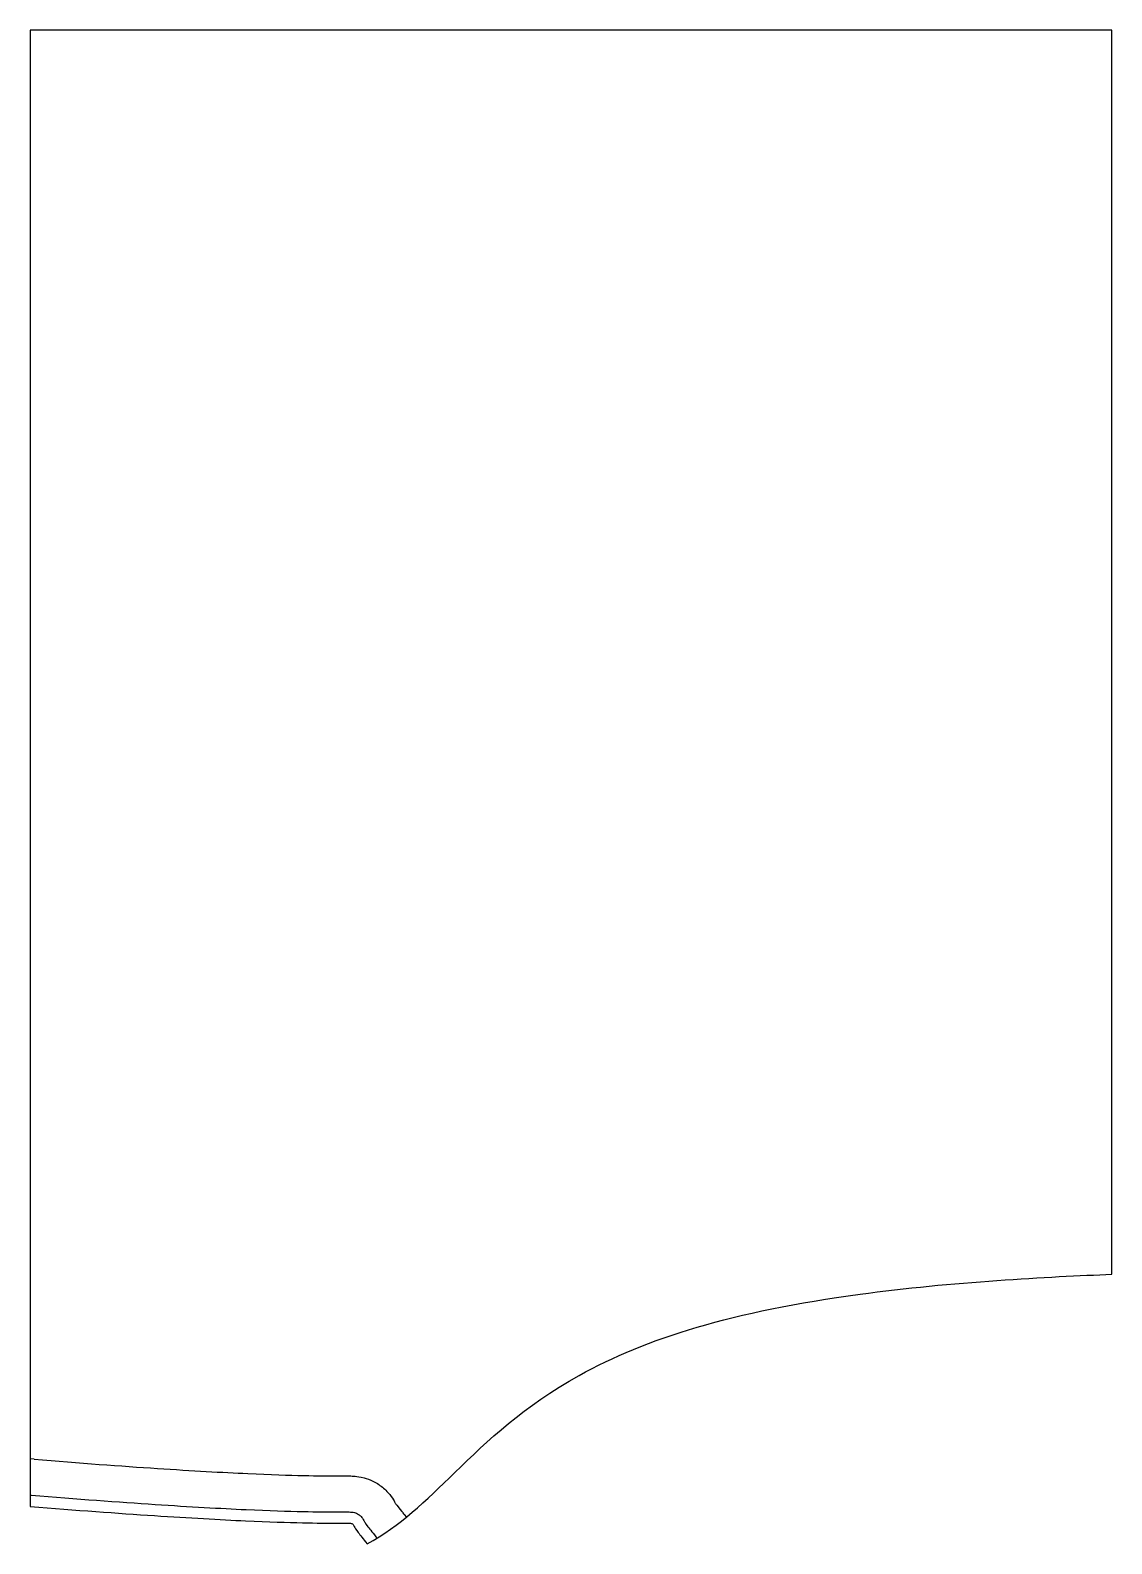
# Model space of a CAD drawing. Header units: inches. Extents: x 0 to 24, y -7.6 to 25.9.
import ezdxf

# ---------------------------------------------------------------- set-up
doc = ezdxf.new("R2010")
doc.units = ezdxf.units.IN
doc.layers.get('0').update_dxf_attribs({"linetype": 'CONTINUOUS'})

msp = doc.modelspace()

# ---------------------------------------------------------------- linework, layer by layer
for p, q in [((24, 25.941), (0, 25.941)), ((0, 25.941), (0, -6.81)), ((24, -1.661), (24, 25.941)), ((0.086, -5.764), (0, -5.757)), ((0.021, -6.561), (0, -6.559)), ((8.298, -6.989), (8.346, -7.05)), ((7.67, -7.484), (7.693, -7.514))]:
    msp.add_line(p, q)
for points, knots in [([(7.473, -7.639), (8.205, -7.253), (8.771, -6.69), (10.146, -5.355), (10.953, -4.586), (13.672, -3.077), (15.594, -2.482), (20.443, -1.827), (22.625, -1.712), (24, -1.661)], [-47.903274, -47.903274, -47.903274, -47.903274, -37.085272, -37.085272, -25.062097, -25.062097, -10.486905, -10.486905, 0, 0, 0, 0]), ([(0.086, -5.764), (1.095, -5.847), (2.016, -5.915), (2.823, -5.968), (3.597, -6.019), (4.268, -6.056), (4.826, -6.081), (5.33, -6.104), (5.743, -6.118), (6.067, -6.125), (6.374, -6.131), (6.601, -6.133), (6.764, -6.133), (6.845, -6.133), (6.911, -6.132), (6.968, -6.133), (7.011, -6.133), (7.049, -6.133), (7.092, -6.134), (7.124, -6.135), (7.159, -6.136), (7.208, -6.141), (7.255, -6.146), (7.317, -6.152), (7.408, -6.177)], [0.4228119, 0.4228119, 0.4228119, 0.4228119, 0.4911006, 0.4911006, 0.4911006, 0.5565209, 0.5565209, 0.5565209, 0.6155409, 0.6155409, 0.6155409, 0.6714288, 0.6714288, 0.6714288, 0.6994697, 0.6994697, 0.6994697, 0.7204862, 0.7204862, 0.7204862, 0.7361806, 0.7361806, 0.7361806, 0.7512803, 0.7512803, 0.7512803, 0.7512803]), ([(7.408, -6.177), (7.466, -6.193), (7.538, -6.217), (7.618, -6.257), (7.693, -6.295), (7.774, -6.348), (7.842, -6.407), (7.877, -6.438), (7.909, -6.469), (7.937, -6.5), (7.995, -6.563), (8.034, -6.623), (8.061, -6.665), (8.081, -6.698), (8.093, -6.722), (8.101, -6.738)], [0.75128033, 0.75128033, 0.75128033, 0.75128033, 0.76105467, 0.76105467, 0.76105467, 0.77029271, 0.77029271, 0.77029271, 0.77502105, 0.77502105, 0.77502105, 0.78539327, 0.78539327, 0.78539327, 0.79340282, 0.79340282, 0.79340282, 0.79340282]), ([(0.021, -6.561), (1.034, -6.645), (1.958, -6.713), (2.771, -6.766), (3.549, -6.817), (4.225, -6.855), (4.79, -6.881), (5.299, -6.904), (5.719, -6.917), (6.05, -6.925), (6.363, -6.931), (6.597, -6.933), (6.764, -6.933), (6.847, -6.933), (6.913, -6.932), (6.967, -6.933), (7.024, -6.933), (7.066, -6.933), (7.105, -6.935), (7.113, -6.936), (7.122, -6.936), (7.131, -6.937), (7.151, -6.939), (7.172, -6.942), (7.199, -6.949)], [0.4228119, 0.4228119, 0.4228119, 0.4228119, 0.4911006, 0.4911006, 0.4911006, 0.5565209, 0.5565209, 0.5565209, 0.6155409, 0.6155409, 0.6155409, 0.6714288, 0.6714288, 0.6714288, 0.6994697, 0.6994697, 0.6994697, 0.7295563, 0.7295563, 0.7295563, 0.7361806, 0.7361806, 0.7361806, 0.7512803, 0.7512803, 0.7512803, 0.7512803]), ([(0, -6.81), (1.015, -6.894), (1.94, -6.962), (2.755, -7.016), (3.535, -7.067), (4.212, -7.104), (4.778, -7.13), (5.29, -7.154), (5.711, -7.167), (6.044, -7.174), (6.36, -7.181), (6.596, -7.183), (6.763, -7.183), (6.847, -7.183), (6.914, -7.182), (6.966, -7.183), (7.035, -7.183), (7.078, -7.183), (7.106, -7.186), (7.118, -7.187), (7.127, -7.189), (7.134, -7.191)], [0.4228119, 0.4228119, 0.4228119, 0.4228119, 0.4911006, 0.4911006, 0.4911006, 0.5565209, 0.5565209, 0.5565209, 0.6155409, 0.6155409, 0.6155409, 0.6714288, 0.6714288, 0.6714288, 0.6994697, 0.6994697, 0.6994697, 0.7361806, 0.7361806, 0.7361806, 0.7512803, 0.7512803, 0.7512803, 0.7512803]), ([(7.199, -6.949), (7.224, -6.956), (7.255, -6.967), (7.286, -6.987), (7.308, -7.001), (7.328, -7.019), (7.344, -7.036), (7.366, -7.061), (7.379, -7.084), (7.387, -7.098), (7.401, -7.123), (7.402, -7.128), (7.407, -7.136), (7.414, -7.149), (7.434, -7.182), (7.478, -7.24), (7.519, -7.294), (7.583, -7.375), (7.67, -7.484)], [0.7512803, 0.7512803, 0.7512803, 0.7512803, 0.7650949, 0.7650949, 0.7650949, 0.775021, 0.775021, 0.775021, 0.7900724, 0.7900724, 0.7900724, 0.8163837, 0.8163837, 0.8163837, 0.8607934, 0.8607934, 0.8607934, 0.9026304, 0.9026304, 0.9026304, 0.9026304]), ([(8.101, -6.738), (8.105, -6.743), (8.11, -6.749), (8.116, -6.758), (8.139, -6.788), (8.185, -6.846), (8.247, -6.924), (8.263, -6.945), (8.28, -6.966), (8.298, -6.989)], [0.85142142, 0.85142142, 0.85142142, 0.85142142, 0.86079337, 0.86079337, 0.86079337, 0.89400434, 0.89400434, 0.89400434, 0.90263039, 0.90263039, 0.90263039, 0.90263039]), ([(7.134, -7.191), (7.146, -7.194), (7.153, -7.198), (7.158, -7.204), (7.168, -7.215), (7.173, -7.231), (7.188, -7.257), (7.204, -7.286), (7.23, -7.327), (7.278, -7.39), (7.324, -7.45), (7.387, -7.53), (7.473, -7.639)], [0.7512803, 0.7512803, 0.7512803, 0.7512803, 0.775021, 0.775021, 0.775021, 0.8163837, 0.8163837, 0.8163837, 0.8607934, 0.8607934, 0.8607934, 0.9026304, 0.9026304, 0.9026304, 0.9026304])]:
    msp.add_open_spline(points, degree=3, knots=knots)

doc.saveas('drawing.dxf')
